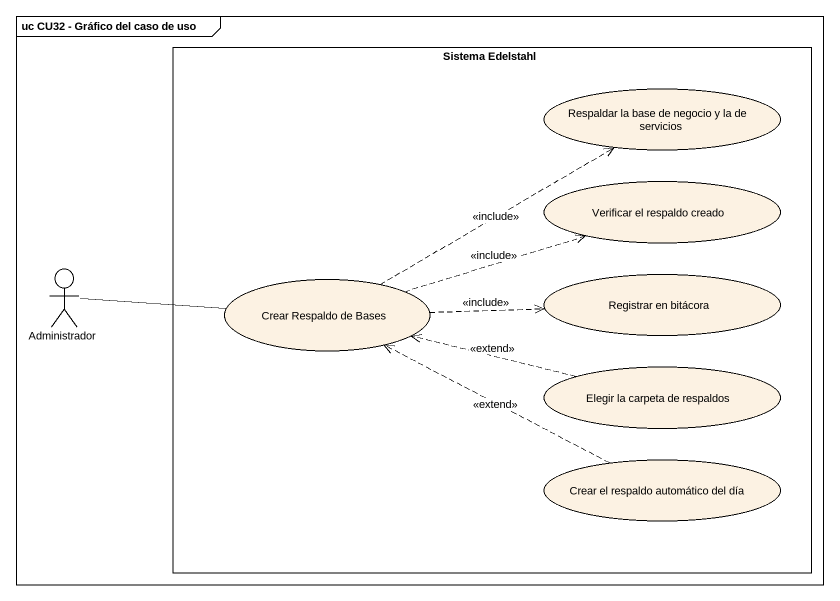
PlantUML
@startuml
mainframe uc CU32 - Gráfico del caso de uso
rectangle "Sistema Edelstahl" as Sistema_Edelstahl {
  usecase "Respaldar la base de negocio y la de servicios" as Respaldar_la_base_de
  usecase "Verificar el respaldo creado" as Verificar_el_respaldo_creado
  usecase "Crear Respaldo de Bases" as Crear_Respaldo_de_Bases
  usecase "Registrar en bitácora" as Registrar_en_bitácora
  usecase "Elegir la carpeta de respaldos" as Elegir_la_carpeta_de
  usecase "Crear el respaldo automático del día" as Crear_el_respaldo
}
actor Administrador
Administrador -right- Crear_Respaldo_de_Bases
Crear_Respaldo_de_Bases .right.> Respaldar_la_base_de : <<include>>
Crear_Respaldo_de_Bases .right.> Verificar_el_respaldo_creado : <<include>>
Crear_Respaldo_de_Bases .right.> Registrar_en_bitácora : <<include>>
Elegir_la_carpeta_de .left.> Crear_Respaldo_de_Bases : <<extend>>
Crear_el_respaldo .left.> Crear_Respaldo_de_Bases : <<extend>>
@enduml
